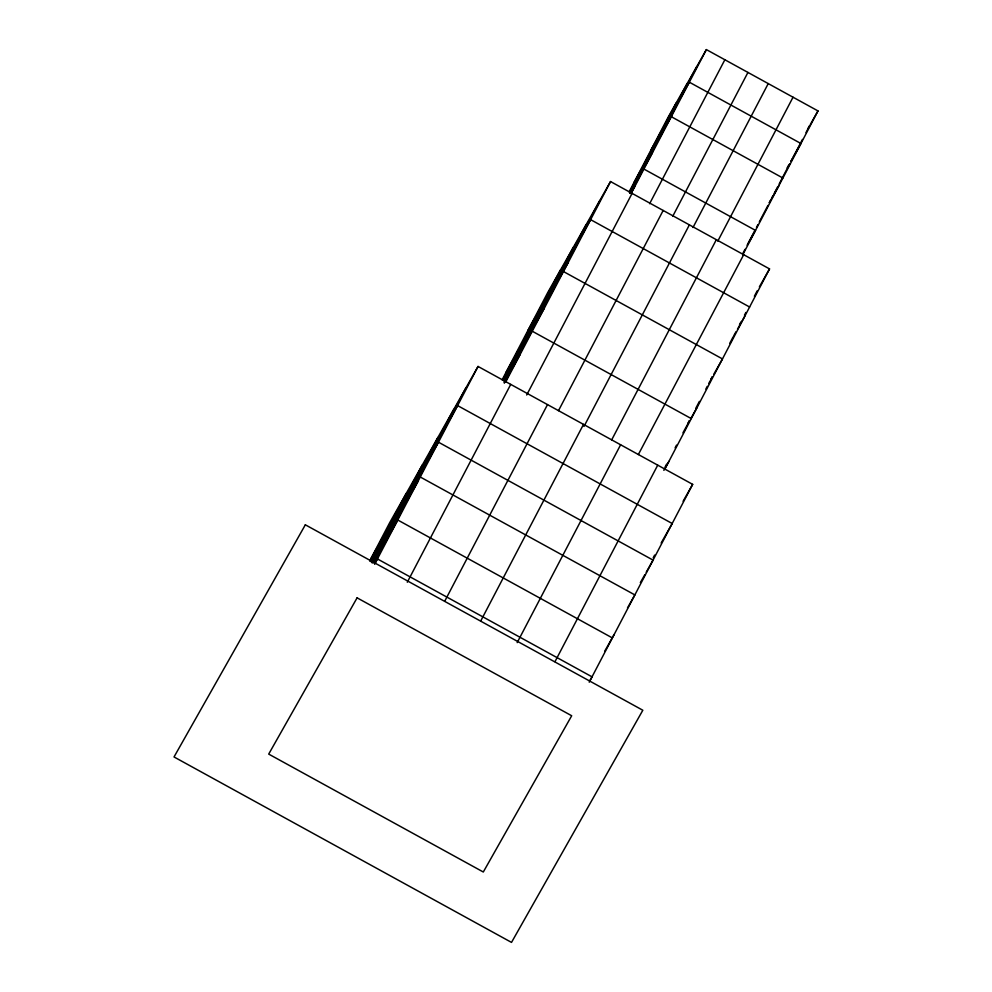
<?xml version="1.0" encoding="UTF-8"?>
<svg xmlns="http://www.w3.org/2000/svg" width="992" height="992" viewBox="0 0 992 992"><rect width="100%" height="100%" fill="white"/><g stroke="black" fill="none" stroke-linecap="round" stroke-linejoin="round"><path stroke-width="1.49" d="M370.847 561.125L406.261 493.384M371.417 562.34L422.307 465M372.236 563.047L437.881 437.484M453.828 409.287L373.538 562.861L397.78 520.019L612.374 637.93M374.43 562.91L465.942 387.86M374.629 564.299L478.057 366.445L692.664 484.356L589.223 682.211M502.113 379.837L547.758 292.516L610.539 181.548L769.532 268.906L664.702 469.439M503.031 379.948L560.691 269.663M503.688 380.544L573.376 247.231M504.32 381.176L586.148 224.663M504.444 382.912L599.838 200.458M505.858 381.771L610.539 181.548M407.29 582.242L510.731 384.388M629.412 191.27L668.149 117.18L706.378 49.6L817.978 110.918L742.735 254.87M629.412 192.46L676.259 102.846M629.808 193.279L687.27 83.39M630.788 192.82L696.818 66.489M631.086 193.626L706.378 49.6M526.702 394.99L632.09 193.39M649.624 203.707L724.867 59.756M444.776 601.115L547.51 404.6M558.484 410.688L663.164 210.465M672.688 216.38L747.943 72.441M480.773 620.893L583.507 424.378M583.99 426.461L689.378 224.874M692.986 227.528L768.242 83.588M611.667 439.915L716.348 239.692M717.774 241.155L793.03 97.216M517.179 642.63L620.62 444.776M742.847 253.431L744.98 249.352M747.112 245.26L755.011 230.156M756.45 227.404L757.888 224.663M759.314 221.91L767.932 205.431M769.37 202.69L770.809 199.938L769.284 202.641M771.503 198.598L772.904 195.92M774.306 193.242L777.802 186.558M779.204 183.88L789.706 163.792M791.108 161.126L792.496 158.447L790.971 161.138M793.216 157.083L802.441 139.426M805.988 132.63L809.546 125.848L808.021 128.538M554.987 661.676L657.721 465.161M665.136 466.91L666.562 464.182M675.118 447.838L676.532 445.11M682.942 432.847L689.428 420.98M687.94 423.286L689.378 420.558M695.814 408.233L699.397 401.388M705.845 389.062L707.271 386.322M708.71 383.582L710.136 380.841M712.244 376.811L710.855 379.477L712.306 376.91M729.666 343.492L733.15 336.834M739.511 324.644L740.925 321.941M744.471 315.171L745.885 312.468M754.379 296.224L757.206 290.805M653.195 557.814L654.633 555.074M638.34 454.572L743.69 254.708M478.057 366.445L389.682 522.697L369.632 561.05L457.3 406.162M371.033 561.398L438.464 442.196L653.058 560.108M372.632 561.546L418.004 481.331M375.162 562.948L377.431 558.93L592.038 676.842L589.831 680.748M527.843 330.621L590.612 219.654L749.617 307.024M505.647 373.091L568.416 262.124M503.527 380.32L544.41 308.028M504.122 382.763L520.155 354.442M651.112 149.78L689.341 82.2L800.941 143.518L793.203 157.195M633.938 182.64L672.154 115.06M629.722 192.919L652.5 152.644M630.912 193.304L635.326 185.504M810.253 124.608L817.978 110.918M787.164 167.871L788.69 165.18M771.516 198.698L779.253 185.02M748.514 242.78L755.52 230.404L643.92 169.074M759.364 286.886L769.532 268.906M733.869 335.544L736.052 331.688M737.502 329.121L744.769 316.287M713.756 374.331L722.474 358.93L563.481 271.56M690.878 418.413L697.413 406.856M663.846 470.344L668.93 461.354M683.104 501.27L692.664 484.356M661.156 543.021L672.192 523.516L457.597 405.592M640.348 582.614L644.763 574.814M646.238 572.21L652.86 560.505M627.502 607.922L634.868 594.915L420.261 477.003M604.636 651.347L614.197 634.446M671.299 116.709L782.899 178.027M532.282 331.241L691.275 418.599M305.338 524.805L174.022 756.958L511.512 942.4L642.828 710.247L305.338 524.805M357.095 597.841L268.708 754.094L483.302 872.005L571.69 715.753L357.095 597.841"/></g></svg>
